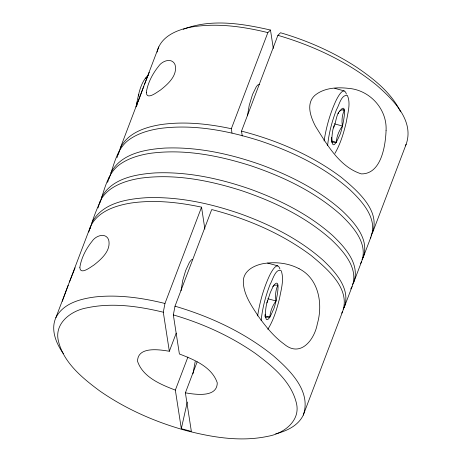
<?xml version="1.0" encoding="UTF-8"?>
<svg xmlns="http://www.w3.org/2000/svg" width="462" height="462" viewBox="0 0 462 462"><rect width="100%" height="100%" fill="white"/><g stroke="black" fill="none" stroke-linecap="round" stroke-linejoin="round"><path stroke-width="0.69" d="M181.017 290.777L182.744 280.394L185.66 270.553L189.484 262.202L191.401 259.852L192.642 259.401M247.47 115.841L249.197 105.457L252.529 94.491L256.341 86.642L257.854 84.916L259.355 84.563M261.157 320.599C262.37 308.229 265.586 296.084 270.062 284.5C272.251 281.202 275.56 267.585 281.248 270.772C284.297 279.747 281.063 289.582 279.487 298.591C276.79 309.199 273.689 319.97 267.816 329.314M327.61 145.663C328.823 133.287 332.039 121.148 336.515 109.563C339.137 105.48 341.135 94.45 347.355 95.415C351.045 103.563 347.615 113.173 346.408 121.604C343.82 132.559 340.638 143.584 334.933 153.361M267.562 300.554C264.362 309.592 263.854 332.53 273.088 310.291C275.011 308.391 283.345 271.91 272.851 286.636M265.142 314.206C264.478 319.594 266.441 316.164 269.808 317.244C270.247 311.348 272.493 305.688 275.999 300.953C275.063 295.622 275.595 290.021 277.899 285.1L273.723 285.233M334.014 125.618C330.815 134.656 330.307 157.594 339.541 135.354C341.464 133.454 349.798 96.974 339.299 111.7M331.537 137.26L331.976 142.741L332.906 142.198L336.261 142.308C336.7 136.411 338.946 130.752 342.446 126.016C341.516 120.686 342.047 115.084 344.352 110.158L342.983 109.794M135.955 106.947C138.409 96.09 139.836 82.71 148.412 74.965M136.359 106.352L136.544 105.14M257.617 315.944C259.731 302.414 263.409 289.056 269.08 276.571C270.432 273.602 277.188 259.811 279.955 269.046M324.07 141.008C326.184 127.477 329.862 114.12 335.533 101.634C336.885 98.66 343.636 84.875 346.408 94.109M136.752 103.892L136.983 102.61M192.949 373.804L195.201 361.515M197.159 361.844L185.389 392.827L191.36 431.398L181.318 428.69L175.346 390.113C160.822 384.534 142.925 377.275 137.549 361.307C137.566 346.119 159.685 349.647 169.34 351.27L163.294 312.202L164.963 303.476L201.548 207.161C178.54 202.252 154.672 199.665 131.26 203.003C115.708 205.498 97.904 211.221 90.517 226.449L55.833 317.752C50.433 329.914 56.197 343.514 63.358 353.615M185.389 392.827C195.062 394.461 217.232 398.025 217.261 382.807C211.873 366.811 193.936 359.546 179.383 353.973L173.337 314.911L175.006 306.185L211.712 209.552C247.286 218.786 281.872 233.541 311.388 255.677C327.015 268.786 350.675 288.224 342.671 311.4L303.274 415.119C298.181 425.762 286.579 431.115 275.687 433.812M157.103 52.119C160.412 36.059 178.095 29.279 192.533 26.865C217.671 22.927 243.347 26.6 267.856 32.606L270.478 30.047C242.215 23.568 211.163 18.463 183.322 29.268M88.744 232.074L90.517 226.449M90.107 228.771C93.029 218.283 97.13 207.946 101.836 198.146C104.169 194.612 107.196 191.615 110.591 189.097C119.456 182.871 130.111 179.874 140.691 178.176C174.532 173.585 208.864 180.296 241.1 190.488C273.596 201.397 305.382 216.557 331.173 239.501C343.433 251.178 359.049 268.289 352.102 286.573L344.173 307.449L343.156 309.228M98.042 207.894L99.948 201.623M99.677 203.297C104.701 189.674 107.3 173.123 120.022 164.27C128.886 158.044 139.541 155.041 150.121 153.344C183.963 148.758 218.295 155.463 250.531 165.656C283.033 176.565 314.813 191.73 340.604 214.668C352.864 226.351 368.48 243.457 361.532 261.74L353.603 282.623L352.587 284.396M107.611 182.415L109.379 176.79M109.113 178.465C114.131 164.842 116.73 148.296 129.452 139.437C138.317 133.212 148.972 130.215 159.552 128.517C193.399 123.926 227.726 130.636 259.962 140.823C292.463 151.738 324.243 166.898 350.034 189.842C362.295 201.519 377.916 218.63 370.969 236.914L363.034 257.79L362.017 259.569M117.042 157.588L118.809 151.963M118.405 154.285L120.311 148.013L158.726 46.881M187.283 402.067L181.318 428.69M138.508 95.957L138.877 94.618M136.804 105.636L137.41 103.8M62.382 301.311L62.999 299.468M63.207 298.85L68.209 285.262M138.028 101.958L143.861 86.099M303.274 415.119C311.711 391.193 289.732 370.039 273.365 355.775C244.594 332.478 210.372 316.586 175.006 306.185M344.173 307.449C351.12 289.166 335.499 272.06 323.238 260.377C299.671 239.328 270.905 224.959 241.407 214.183C210.834 203.476 178.465 196.396 145.917 197.742C126.265 199.058 101.963 203.182 92.019 222.499M353.603 282.623C360.551 264.339 344.929 247.228 332.675 235.551C309.101 214.501 280.336 200.133 250.843 189.351C220.264 178.65 187.895 171.569 155.347 172.909C135.695 174.226 111.394 178.355 101.449 197.672M363.034 257.79C369.981 239.507 354.366 222.401 342.105 210.718C318.537 189.668 289.772 175.3 260.273 164.524C229.695 153.817 197.326 146.737 164.784 148.077C145.132 149.399 120.825 153.523 110.88 172.84M371.113 235.331C382.981 212.098 357.011 190.448 341.181 177.241C311.665 155.099 277.084 140.344 241.505 131.116L277.899 35.314L280.521 32.756C307.27 40.535 333.056 51.906 356.439 67.1C373.758 78.875 391.239 92.585 400.589 111.827M372.464 232.963L406.167 144.248C414.61 120.322 392.625 99.168 376.259 84.904C347.488 61.608 313.265 45.715 277.899 35.314M231.993 133.004L231.341 128.725L267.856 32.606M169.34 351.27L176.207 333.194M175.346 390.113L187.884 357.109M69.444 281.993L75.104 267.821M144.473 84.482L149.243 72.228M273.648 285.32L270.334 292.486L266.972 302.899M333.425 127.957C336.492 123.562 335.978 107.623 344.352 110.158M120.311 148.013C127.697 132.785 145.501 127.062 161.053 124.567C184.471 121.223 208.339 123.81 231.341 128.725M55.833 317.752C63.144 303.222 80.723 298.747 95.594 296.893C118.873 294.496 142.365 297.886 164.963 303.476M405.272 145.859L406.167 144.248M370.287 238.097L370.969 236.914M360.522 263.519L361.532 261.74M350.75 288.941L352.102 286.573M341.655 313.178L342.671 311.4M338.017 113.744L338.623 112.745M145.455 78.586L145.876 77.997M163.294 312.202C138.392 306.208 112.052 302.408 86.7 307.9C71.604 310.51 54.735 322.695 58.154 339.893C62.959 362.22 82.04 377.754 99.463 390.742C125.768 409.101 155.567 422.158 186.434 430.659C212.901 437.468 241.02 442.082 268.122 436.255C283.212 433.651 300.086 421.465 296.668 404.262C291.857 381.935 272.782 366.401 255.353 353.413C230.463 336.041 202.425 323.406 173.337 314.911M334.702 88.329L344.265 90.91M334.263 123.804L342.446 126.016M331.485 141.02L336.261 142.308M267.567 263.08L277.812 265.846M267.81 298.747L275.999 300.953M265.032 315.956L269.808 317.244M299.035 268.688C289.108 263.455 277.523 261.867 266.453 263.178C256.191 264.224 242.966 269.86 243.312 281.999C243.688 295.016 251.761 306.15 258.61 316.678C265.962 326.732 273.879 336.688 284.049 344.04C300.537 358.09 314.558 339.605 317.342 323.804C323.1 304.181 318.89 278.661 299.047 268.693M270.478 30.047L273.319 48.441M241.505 131.116L242.255 136.007M201.548 207.161L204.868 229.112M386.059 130.711C385.464 145.813 381.254 174.145 361.353 173.897C339.68 167.088 326.934 144.485 315.511 126.34C310.701 117.1 305.717 103.817 314.755 95.467C324.006 87.757 337.052 87.041 348.55 88.369C369.871 90.015 387.364 109.194 386.059 130.711M79.845 267.382C80.157 275.635 90.823 266.834 93.803 265.136C101.426 259.147 111.377 250.433 108.616 239.662C105.44 232.109 95.547 235.839 92.129 241.228C86.082 248.735 81.347 257.796 79.845 267.382M146.298 92.446C146.61 100.699 157.276 91.898 160.256 90.2C167.879 84.211 177.83 75.497 175.069 64.726C171.893 57.172 162 60.903 158.582 66.285C152.535 73.799 147.794 82.86 146.298 92.446"/></g></svg>
